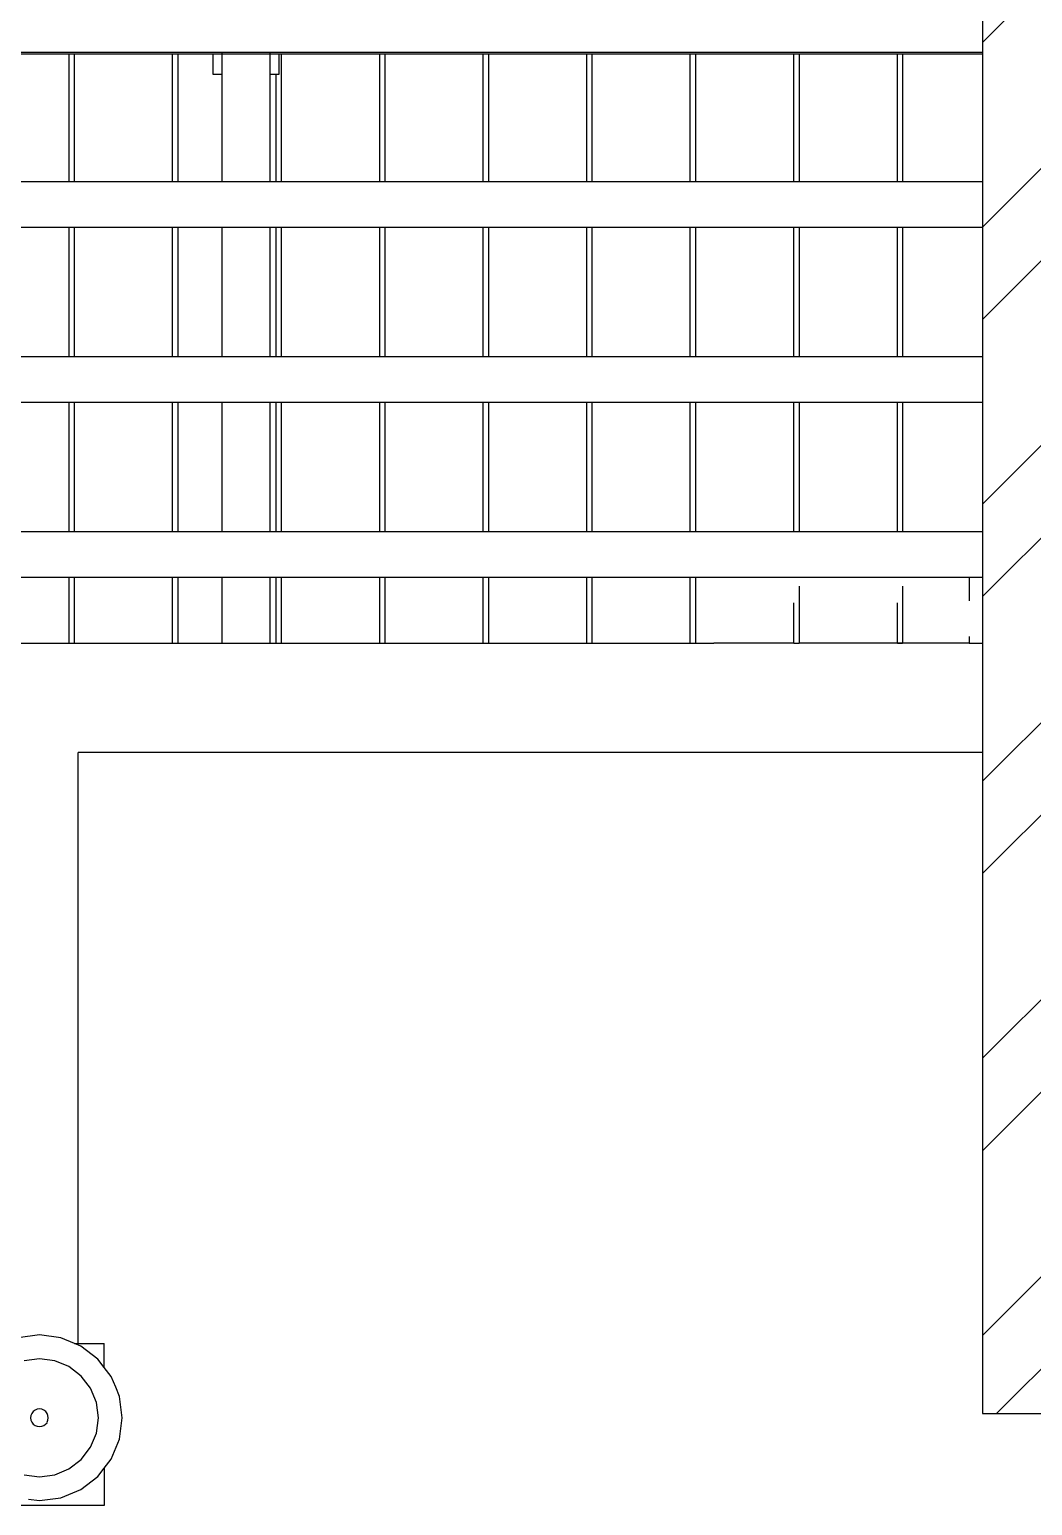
# Model space of a CAD drawing. Header units: millimetres. Extents: x 32721 to 70403, y 1490 to 13922.
# Drawn here: x 50763 to 50805, y 4812.5 to 4874.2 of the extents above; entities that cross this region are included whole.
import ezdxf

# ---------------------------------------------------------------- set-up
doc = ezdxf.new("R2010")
doc.units = ezdxf.units.MM
doc.layers.add('005', color=9, linetype='Continuous')
doc.layers.add('04', color=4, linetype='Continuous')

msp = doc.modelspace()

# ---------------------------------------------------------------- hatches: boundary and pattern name
at = {"layer": '005'}
h = msp.add_hatch(dxfattribs=at)
h.set_pattern_fill('ANSI32', color=256, scale=0.86096)
h.set_pattern_definition([(45, (26373.295, -9914.569), (-5.7987318, 5.7987318), []), (45, (26377.161, -9914.569), (-5.7987318, 5.7987318), [])])
h.paths.add_polyline_path([(50635.906, 4917.24), (50652.002, 4917.24), (50652.218, 4917.24), (50653.986, 4917.24), (50653.986, 4951.483), (50784.852, 4951.483), (50784.852, 4917.045), (50802.932, 4917.045), (50802.932, 4816.313), (50864.921, 4816.313), (50864.921, 4844.724), (50891.611, 4844.724), (50891.611, 4985.922), (50864.921, 4985.922), (50864.921, 5009.168), (50891.611, 5009.168), (50891.611, 5084.071), (50547.227, 5084.071), (50547.227, 5009.168), (50573.917, 5009.168), (50573.917, 4985.922), (50547.227, 4985.922), (50547.227, 4844.724), (50573.917, 4844.724), (50573.917, 4816.313), (50635.906, 4816.313)])

# ---------------------------------------------------------------- linework, layer by layer
at = {"layer": '005', "color": 251}
for p, q in [((50771.107, 4873.291), (50719.419, 4873.291)), ((50771.107, 4873.22), (50771.107, 4873.291)), ((50773.095, 4873.291), (50771.107, 4873.291)), ((50773.095, 4873.291), (50773.095, 4873.22)), ((50802.932, 4873.291), (50773.095, 4873.291)), ((50764.695, 4873.22), (50760.576, 4873.22)), ((50764.695, 4867.883), (50764.695, 4873.22)), ((50764.91, 4873.22), (50764.695, 4873.22)), ((50764.91, 4873.22), (50764.91, 4867.883)), ((50769.029, 4873.22), (50764.91, 4873.22)), ((50769.029, 4867.883), (50769.029, 4873.22)), ((50769.245, 4873.22), (50769.029, 4873.22)), ((50769.245, 4873.22), (50769.245, 4867.883)), ((50770.727, 4873.22), (50769.245, 4873.22)), ((50770.727, 4872.366), (50770.727, 4873.22)), ((50771.107, 4873.22), (50770.727, 4873.22)), ((50771.107, 4872.366), (50771.107, 4873.22)), ((50773.095, 4873.22), (50771.107, 4873.22)), ((50773.095, 4873.22), (50773.095, 4872.366)), ((50773.475, 4873.22), (50773.095, 4873.22)), ((50773.475, 4873.22), (50773.475, 4872.366)), ((50773.579, 4873.22), (50773.475, 4873.22)), ((50773.579, 4873.22), (50773.579, 4867.883)), ((50777.698, 4873.22), (50773.579, 4873.22)), ((50777.698, 4867.883), (50777.698, 4873.22)), ((50777.913, 4873.22), (50777.698, 4873.22)), ((50777.913, 4873.22), (50777.913, 4867.883)), ((50782.032, 4873.22), (50777.913, 4873.22)), ((50782.032, 4867.883), (50782.032, 4873.22)), ((50782.248, 4873.22), (50782.032, 4873.22)), ((50782.248, 4873.22), (50782.248, 4867.883)), ((50786.367, 4873.22), (50782.248, 4873.22)), ((50786.367, 4867.883), (50786.367, 4873.22)), ((50786.582, 4873.22), (50786.367, 4873.22)), ((50786.582, 4873.22), (50786.582, 4867.883)), ((50802.932, 4873.22), (50786.582, 4873.22)), ((50790.701, 4867.883), (50790.701, 4873.22)), ((50790.916, 4873.22), (50790.701, 4873.22)), ((50790.916, 4873.22), (50790.916, 4867.883)), ((50795.035, 4873.22), (50790.916, 4873.22)), ((50795.035, 4867.883), (50795.035, 4873.22)), ((50795.251, 4873.22), (50795.035, 4873.22)), ((50795.251, 4873.22), (50795.251, 4867.883)), ((50799.369, 4867.883), (50799.369, 4873.22)), ((50799.585, 4873.22), (50799.369, 4873.22)), ((50799.585, 4873.22), (50799.585, 4867.883)), ((50771.107, 4872.366), (50770.727, 4872.366)), ((50771.107, 4867.883), (50771.107, 4872.366)), ((50773.364, 4872.366), (50773.095, 4872.366)), ((50773.095, 4872.366), (50773.095, 4867.883)), ((50773.364, 4867.883), (50773.364, 4872.366)), ((50773.475, 4872.366), (50773.364, 4872.366)), ((50760.576, 4867.883), (50764.695, 4867.883)), ((50764.695, 4867.883), (50764.91, 4867.883)), ((50764.91, 4867.883), (50769.029, 4867.883)), ((50769.029, 4867.883), (50769.245, 4867.883)), ((50769.245, 4867.883), (50771.107, 4867.883)), ((50771.107, 4867.883), (50773.095, 4867.883)), ((50773.095, 4867.883), (50773.364, 4867.883)), ((50773.364, 4867.883), (50773.579, 4867.883)), ((50773.579, 4867.883), (50777.698, 4867.883)), ((50777.698, 4867.883), (50777.913, 4867.883)), ((50777.913, 4867.883), (50782.032, 4867.883)), ((50782.032, 4867.883), (50782.248, 4867.883)), ((50782.248, 4867.883), (50786.367, 4867.883)), ((50786.367, 4867.883), (50786.582, 4867.883)), ((50786.582, 4867.883), (50802.932, 4867.883)), ((50790.701, 4867.883), (50790.916, 4867.883)), ((50790.916, 4867.883), (50795.035, 4867.883)), ((50795.035, 4867.883), (50795.251, 4867.883)), ((50799.369, 4867.883), (50799.585, 4867.883)), ((50764.695, 4865.966), (50760.576, 4865.966)), ((50764.695, 4860.558), (50764.695, 4865.966)), ((50764.91, 4865.966), (50764.695, 4865.966)), ((50764.91, 4865.966), (50764.91, 4860.558)), ((50769.029, 4865.966), (50764.91, 4865.966)), ((50769.029, 4860.558), (50769.029, 4865.966)), ((50769.245, 4865.966), (50769.029, 4865.966)), ((50769.245, 4865.966), (50769.245, 4860.558)), ((50771.107, 4865.966), (50769.245, 4865.966)), ((50771.107, 4860.558), (50771.107, 4865.966)), ((50773.095, 4865.966), (50771.107, 4865.966)), ((50773.095, 4865.966), (50773.095, 4860.558)), ((50773.364, 4865.966), (50773.095, 4865.966)), ((50773.364, 4860.558), (50773.364, 4865.966)), ((50773.579, 4865.966), (50773.364, 4865.966)), ((50773.579, 4865.966), (50773.579, 4860.558)), ((50777.698, 4865.966), (50773.579, 4865.966)), ((50777.698, 4860.558), (50777.698, 4865.966)), ((50777.913, 4865.966), (50777.698, 4865.966)), ((50777.913, 4865.966), (50777.913, 4860.558)), ((50782.032, 4865.966), (50777.913, 4865.966)), ((50782.032, 4860.558), (50782.032, 4865.966)), ((50782.248, 4865.966), (50782.032, 4865.966)), ((50782.248, 4865.966), (50782.248, 4860.558)), ((50786.367, 4865.966), (50782.248, 4865.966)), ((50786.367, 4860.558), (50786.367, 4865.966)), ((50786.582, 4865.966), (50786.367, 4865.966)), ((50786.582, 4865.966), (50786.582, 4860.558)), ((50802.932, 4865.966), (50786.582, 4865.966)), ((50790.701, 4860.558), (50790.701, 4865.966)), ((50790.916, 4865.966), (50790.701, 4865.966)), ((50790.916, 4865.966), (50790.916, 4860.558)), ((50795.035, 4865.966), (50790.916, 4865.966)), ((50795.035, 4860.558), (50795.035, 4865.966)), ((50795.251, 4865.966), (50795.035, 4865.966)), ((50795.251, 4865.966), (50795.251, 4860.558)), ((50799.369, 4860.558), (50799.369, 4865.966)), ((50799.585, 4865.966), (50799.369, 4865.966)), ((50799.585, 4865.966), (50799.585, 4860.558)), ((50760.576, 4860.558), (50764.695, 4860.558)), ((50764.695, 4860.558), (50764.91, 4860.558)), ((50764.91, 4860.558), (50769.029, 4860.558)), ((50769.029, 4860.558), (50769.245, 4860.558)), ((50769.245, 4860.558), (50771.107, 4860.558)), ((50771.107, 4860.558), (50773.095, 4860.558)), ((50773.095, 4860.558), (50773.364, 4860.558)), ((50773.364, 4860.558), (50773.579, 4860.558)), ((50773.579, 4860.558), (50777.698, 4860.558)), ((50777.698, 4860.558), (50777.913, 4860.558)), ((50777.913, 4860.558), (50782.032, 4860.558)), ((50782.032, 4860.558), (50782.248, 4860.558)), ((50782.248, 4860.558), (50786.367, 4860.558)), ((50786.367, 4860.558), (50786.582, 4860.558)), ((50786.582, 4860.558), (50802.932, 4860.558)), ((50790.701, 4860.558), (50790.916, 4860.558)), ((50790.916, 4860.558), (50795.035, 4860.558)), ((50795.035, 4860.558), (50795.251, 4860.558)), ((50799.369, 4860.558), (50799.585, 4860.558)), ((50764.695, 4858.641), (50760.576, 4858.641)), ((50764.695, 4853.233), (50764.695, 4858.641)), ((50764.91, 4858.641), (50764.695, 4858.641)), ((50764.91, 4858.641), (50764.91, 4853.233)), ((50769.029, 4858.641), (50764.91, 4858.641)), ((50769.029, 4853.233), (50769.029, 4858.641)), ((50769.245, 4858.641), (50769.029, 4858.641)), ((50769.245, 4858.641), (50769.245, 4853.233)), ((50771.107, 4858.641), (50769.245, 4858.641)), ((50771.107, 4853.233), (50771.107, 4858.641)), ((50773.095, 4858.641), (50771.107, 4858.641)), ((50773.095, 4858.641), (50773.095, 4853.233)), ((50773.364, 4858.641), (50773.095, 4858.641)), ((50773.364, 4853.233), (50773.364, 4858.641)), ((50773.579, 4858.641), (50773.364, 4858.641)), ((50773.579, 4858.641), (50773.579, 4853.233)), ((50777.698, 4858.641), (50773.579, 4858.641)), ((50777.698, 4853.233), (50777.698, 4858.641)), ((50777.913, 4858.641), (50777.698, 4858.641)), ((50777.913, 4858.641), (50777.913, 4853.233)), ((50782.032, 4858.641), (50777.913, 4858.641)), ((50782.032, 4853.233), (50782.032, 4858.641)), ((50782.248, 4858.641), (50782.032, 4858.641)), ((50782.248, 4858.641), (50782.248, 4853.233)), ((50786.367, 4858.641), (50782.248, 4858.641)), ((50786.367, 4853.233), (50786.367, 4858.641)), ((50786.582, 4858.641), (50786.367, 4858.641)), ((50786.582, 4858.641), (50786.582, 4853.233)), ((50802.932, 4858.641), (50786.582, 4858.641)), ((50790.701, 4853.233), (50790.701, 4858.641)), ((50790.916, 4858.641), (50790.701, 4858.641)), ((50790.916, 4858.641), (50790.916, 4853.233)), ((50795.035, 4858.641), (50790.916, 4858.641)), ((50795.035, 4853.233), (50795.035, 4858.641)), ((50795.251, 4858.641), (50795.035, 4858.641)), ((50795.251, 4858.641), (50795.251, 4853.233)), ((50799.369, 4853.233), (50799.369, 4858.641)), ((50799.585, 4858.641), (50799.369, 4858.641)), ((50799.585, 4858.641), (50799.585, 4853.233)), ((50760.576, 4853.233), (50764.695, 4853.233)), ((50764.695, 4853.233), (50764.91, 4853.233)), ((50764.91, 4853.233), (50769.029, 4853.233)), ((50769.029, 4853.233), (50769.245, 4853.233)), ((50769.245, 4853.233), (50771.107, 4853.233)), ((50771.107, 4853.233), (50773.095, 4853.233)), ((50773.095, 4853.233), (50773.364, 4853.233)), ((50773.364, 4853.233), (50773.579, 4853.233)), ((50773.579, 4853.233), (50777.698, 4853.233)), ((50777.698, 4853.233), (50777.913, 4853.233)), ((50777.913, 4853.233), (50782.032, 4853.233)), ((50782.032, 4853.233), (50782.248, 4853.233)), ((50782.248, 4853.233), (50786.367, 4853.233)), ((50786.367, 4853.233), (50786.582, 4853.233)), ((50786.582, 4853.233), (50802.932, 4853.233)), ((50790.701, 4853.233), (50790.916, 4853.233)), ((50790.916, 4853.233), (50795.035, 4853.233)), ((50795.035, 4853.233), (50795.251, 4853.233)), ((50799.369, 4853.233), (50799.585, 4853.233)), ((50802.932, 4853.233), (50802.932, 4851.316)), ((50764.695, 4851.316), (50760.576, 4851.316)), ((50764.695, 4848.568), (50764.695, 4851.316)), ((50764.91, 4851.316), (50764.695, 4851.316)), ((50764.91, 4851.316), (50764.91, 4848.568)), ((50769.029, 4851.316), (50764.91, 4851.316)), ((50769.029, 4848.568), (50769.029, 4851.316)), ((50769.245, 4851.316), (50769.029, 4851.316)), ((50769.245, 4851.316), (50769.245, 4848.568)), ((50771.107, 4851.316), (50769.245, 4851.316)), ((50771.107, 4848.568), (50771.107, 4851.316)), ((50773.095, 4851.316), (50771.107, 4851.316)), ((50773.095, 4851.316), (50773.095, 4848.568)), ((50773.364, 4851.316), (50773.095, 4851.316)), ((50773.364, 4848.568), (50773.364, 4851.316)), ((50773.579, 4851.316), (50773.364, 4851.316)), ((50773.579, 4851.316), (50773.579, 4848.568)), ((50777.698, 4851.316), (50773.579, 4851.316)), ((50777.698, 4848.568), (50777.698, 4851.316)), ((50777.913, 4851.316), (50777.698, 4851.316)), ((50777.913, 4851.316), (50777.913, 4848.568)), ((50782.032, 4851.316), (50777.913, 4851.316)), ((50782.032, 4848.568), (50782.032, 4851.316)), ((50782.248, 4851.316), (50782.032, 4851.316)), ((50782.248, 4851.316), (50782.248, 4848.568)), ((50786.367, 4851.316), (50782.248, 4851.316)), ((50786.367, 4848.568), (50786.367, 4851.316)), ((50786.582, 4851.316), (50786.367, 4851.316)), ((50786.582, 4851.316), (50786.582, 4848.568)), ((50790.701, 4851.316), (50786.582, 4851.316)), ((50790.701, 4848.568), (50790.701, 4851.316)), ((50790.916, 4851.316), (50790.701, 4851.316)), ((50790.916, 4851.316), (50790.916, 4848.568)), ((50802.381, 4851.316), (50790.916, 4851.316)), ((50802.381, 4851.316), (50802.381, 4850.336)), ((50802.932, 4851.316), (50802.381, 4851.316)), ((50802.932, 4851.316), (50802.932, 4848.568)), ((50795.251, 4850.95), (50795.251, 4848.568)), ((50799.585, 4850.95), (50799.585, 4848.568)), ((50795.035, 4848.568), (50795.035, 4850.255)), ((50799.369, 4848.568), (50799.369, 4850.255)), ((50760.576, 4848.568), (50764.695, 4848.568)), ((50764.695, 4848.568), (50764.91, 4848.568)), ((50764.91, 4848.568), (50769.029, 4848.568)), ((50769.029, 4848.568), (50769.245, 4848.568)), ((50769.245, 4848.568), (50771.107, 4848.568)), ((50771.107, 4848.568), (50773.095, 4848.568)), ((50773.095, 4848.568), (50773.364, 4848.568)), ((50773.364, 4848.568), (50773.579, 4848.568)), ((50773.579, 4848.568), (50777.698, 4848.568)), ((50777.698, 4848.568), (50777.913, 4848.568)), ((50777.913, 4848.568), (50782.032, 4848.568)), ((50782.032, 4848.568), (50782.248, 4848.568)), ((50782.248, 4848.568), (50786.367, 4848.568)), ((50786.367, 4848.568), (50786.582, 4848.568)), ((50786.582, 4848.568), (50790.701, 4848.568)), ((50790.701, 4848.568), (50790.916, 4848.568)), ((50790.916, 4848.568), (50791.691, 4848.568)), ((50795.035, 4848.568), (50791.691, 4848.568)), ((50795.035, 4848.568), (50795.251, 4848.568)), ((50802.381, 4848.568), (50795.251, 4848.568)), ((50799.369, 4848.568), (50799.585, 4848.568)), ((50802.381, 4848.845), (50802.381, 4848.568)), ((50802.381, 4848.568), (50802.932, 4848.568)), ((50802.932, 4848.568), (50802.932, 4843.987)), ((50780.439, 4843.987), (50765.07, 4843.987)), ((50765.07, 4819.249), (50765.07, 4843.987)), ((50782.452, 4843.987), (50780.439, 4843.987)), ((50783.069, 4843.987), (50782.452, 4843.987)), ((50783.525, 4843.987), (50783.069, 4843.987)), ((50784.101, 4843.987), (50783.525, 4843.987)), ((50786.856, 4843.987), (50784.101, 4843.987)), ((50787.432, 4843.987), (50786.856, 4843.987)), ((50787.888, 4843.987), (50787.432, 4843.987)), ((50788.505, 4843.987), (50787.888, 4843.987)), ((50802.932, 4843.987), (50788.505, 4843.987)), ((50763.455, 4819.606), (50762.558, 4819.488)), ((50764.352, 4819.488), (50763.455, 4819.606)), ((50764.928, 4819.249), (50764.352, 4819.488)), ((50765.188, 4819.141), (50764.928, 4819.249)), ((50764.928, 4819.249), (50765.07, 4819.249)), ((50765.07, 4819.249), (50766.169, 4819.249)), ((50765.905, 4818.591), (50765.188, 4819.141)), ((50766.169, 4818.247), (50766.169, 4819.249)), ((50763.455, 4818.611), (50762.815, 4818.527)), ((50764.094, 4818.527), (50763.455, 4818.611)), ((50764.69, 4818.28), (50764.094, 4818.527)), ((50765.202, 4817.887), (50764.69, 4818.28)), ((50766.169, 4818.247), (50765.905, 4818.591)), ((50766.456, 4817.873), (50766.169, 4818.247)), ((50765.595, 4817.376), (50765.202, 4817.887)), ((50766.645, 4817.417), (50766.456, 4817.873)), ((50765.842, 4816.78), (50765.595, 4817.376)), ((50766.802, 4817.037), (50766.645, 4817.417)), ((50766.92, 4816.14), (50766.802, 4817.037)), ((50763.194, 4816.401), (50763.135, 4816.324)), ((50763.27, 4816.46), (50763.194, 4816.401)), ((50763.359, 4816.496), (50763.27, 4816.46)), ((50763.455, 4816.509), (50763.359, 4816.496)), ((50763.55, 4816.496), (50763.455, 4816.509)), ((50763.639, 4816.46), (50763.55, 4816.496)), ((50763.716, 4816.401), (50763.639, 4816.46)), ((50763.774, 4816.324), (50763.716, 4816.401)), ((50765.926, 4816.14), (50765.842, 4816.78)), ((50763.098, 4816.236), (50763.086, 4816.14)), ((50763.086, 4816.14), (50763.098, 4816.045)), ((50763.135, 4816.324), (50763.098, 4816.236)), ((50763.098, 4816.045), (50763.135, 4815.956)), ((50763.135, 4815.956), (50763.194, 4815.879)), ((50763.194, 4815.879), (50763.27, 4815.821)), ((50763.27, 4815.821), (50763.359, 4815.784)), ((50763.359, 4815.784), (50763.455, 4815.771)), ((50763.455, 4815.771), (50763.55, 4815.784)), ((50763.55, 4815.784), (50763.639, 4815.821)), ((50763.639, 4815.821), (50763.779, 4815.928)), ((50763.766, 4815.945), (50763.774, 4815.956)), ((50763.779, 4815.928), (50763.766, 4815.945)), ((50763.811, 4816.236), (50763.774, 4816.324)), ((50763.774, 4815.956), (50763.811, 4816.045)), ((50763.824, 4816.14), (50763.811, 4816.236)), ((50763.811, 4816.045), (50763.824, 4816.14)), ((50765.842, 4815.5), (50765.926, 4816.14)), ((50766.802, 4815.243), (50766.92, 4816.14)), ((50765.595, 4814.905), (50765.842, 4815.5)), ((50766.456, 4814.407), (50766.802, 4815.243)), ((50765.202, 4814.393), (50765.595, 4814.905)), ((50764.094, 4813.753), (50764.69, 4814)), ((50764.69, 4814), (50765.202, 4814.393)), ((50765.905, 4813.689), (50766.169, 4814.033)), ((50766.169, 4814.033), (50766.456, 4814.407)), ((50766.169, 4814.033), (50766.169, 4812.469)), ((50762.815, 4813.753), (50763.455, 4813.669)), ((50763.455, 4813.669), (50764.094, 4813.753)), ((50765.188, 4813.139), (50765.905, 4813.689)), ((50762.99, 4812.736), (50763.455, 4812.674)), ((50763.455, 4812.674), (50764.352, 4812.792)), ((50764.352, 4812.792), (50765.188, 4813.139)), ((50766.169, 4812.469), (50759.389, 4812.469))]:
    msp.add_line(p, q, dxfattribs=at)
at = {"layer": '04'}
msp.add_lwpolyline([(50547.227, 4844.724), (50573.917, 4844.724), (50573.917, 4816.313), (50635.906, 4816.313), (50635.906, 4917.045), (50653.986, 4917.045), (50653.986, 4951.483), (50784.852, 4951.483), (50784.852, 4917.045), (50802.932, 4917.045), (50802.932, 4816.313), (50864.921, 4816.313), (50864.921, 4844.724), (50891.611, 4844.724), (50891.611, 4985.922), (50864.921, 4985.922), (50864.921, 5009.168), (50891.611, 5009.168), (50891.611, 5084.071), (50547.227, 5084.071), (50547.227, 5009.168), (50573.917, 5009.168), (50573.917, 4985.922), (50547.227, 4985.922)], close=True, dxfattribs=at)

doc.saveas('drawing.dxf')
